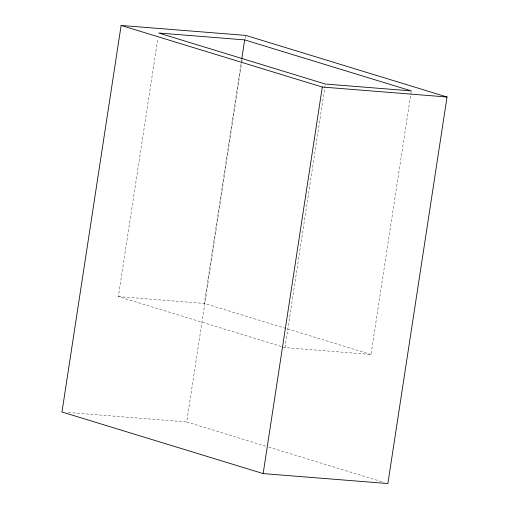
<?xml version="1.0" encoding="UTF-8"?>
<svg xmlns="http://www.w3.org/2000/svg" width="509" height="509" viewBox="0 0 509 509"><rect width="100%" height="100%" fill="white"/><g stroke="black" fill="none" stroke-linecap="round" stroke-linejoin="round"><path stroke-width="0.38" stroke-dasharray="2.54 1.91" d="M411.183 91.69L370.972 354.461L285.002 347.596L118.355 296.582L157.847 38.512M370.972 354.461L204.332 303.447L241.66 59.502M265.653 446.132L186.701 421.961L241.762 62.13M241.883 61.341L242.119 59.769M245.37 38.557L245.726 36.203M285.002 347.596L324.608 88.744M324.729 87.962L325.092 85.607M118.355 296.582L204.332 303.447M68.289 412.5L186.701 421.961M268.688 447.061L384.085 482.386"/><path stroke-width="0.76" d="M121.123 25.45L61.971 411.997L263.153 473.586L387.877 483.55L447.029 97.003L245.847 35.414L121.123 25.45L322.299 87.039L447.029 97.003M241.781 58.72L244.664 39.893L158.687 33.021L325.327 84.036L411.304 90.907L244.664 39.893M263.153 473.586L322.299 87.039"/></g></svg>
